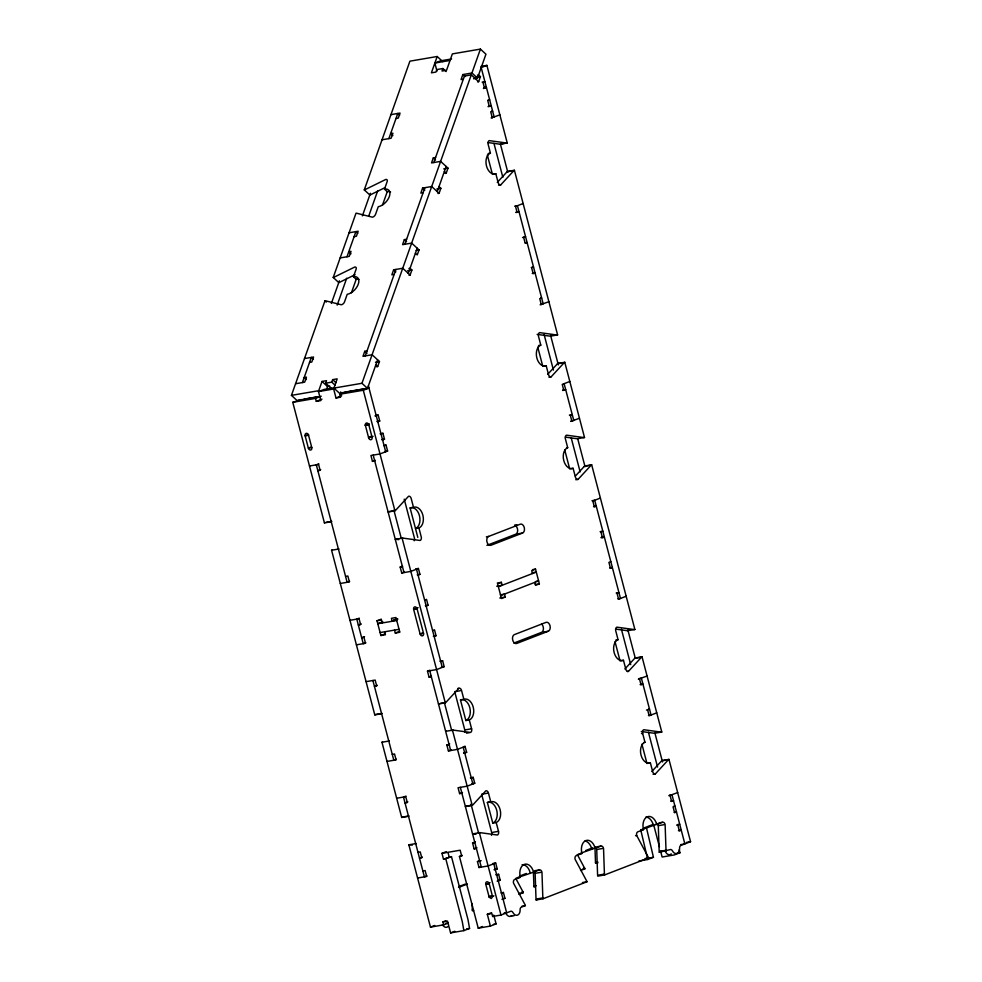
<?xml version="1.0" encoding="UTF-8"?>
<svg xmlns="http://www.w3.org/2000/svg" width="982" height="982" viewBox="0 0 982 982"><rect width="100%" height="100%" fill="white"/><g stroke="black" fill="none" stroke-linecap="round" stroke-linejoin="round"><path stroke-width="1.47" d="M319.96 396.519L296.981 400.46L291.445 395.365L324.956 300.836A3.069 1.768 -47.3 0 1 325.57 300.823L341.355 304.776A3.056 1.755 -47.3 0 0 344.522 301.879L347.198 294.33A10.716 6.15 -47.3 0 0 358.283 284.154A10.716 6.15 -47.3 0 0 353.446 276.715L356.122 269.166A3.056 1.755 -47.3 0 0 354.735 267.043L333.917 277.268A3.069 1.768 -47.3 0 1 333.229 277.476L338.753 282.57A3.069 1.768 -47.3 0 0 339.453 282.362L355.054 274.69M333.229 277.476L356 213.229A3.069 1.768 -47.3 0 1 356.613 213.229L372.411 217.182A3.056 1.755 -47.3 0 0 375.578 214.272L378.254 206.723A10.716 6.15 -47.3 0 0 389.338 196.56A10.716 6.15 -47.3 0 0 384.49 189.121L387.166 181.572A3.056 1.755 -47.3 0 0 385.791 179.448L364.973 189.661A3.069 1.768 -47.4 0 1 364.273 189.882M302.395 382.563L311.306 357.411L313.418 359.351M346.977 256.768L355.901 231.605L357.743 233.311M388.86 138.609L397.784 113.458L399.625 115.152M331.364 303.438L339.391 280.803M362.395 215.88L370.41 193.258M337.182 305.107L346.707 278.213M368.716 216.126L377.739 190.68M351.409 292.808L356.208 279.269L353.446 276.715M382.452 205.213L387.252 191.662L384.49 189.121M331.204 388.283L325.68 383.189L326.564 380.672L322.022 381.446L318.745 390.689L291.445 395.365M442.722 61.596L437.199 56.502L431.393 72.852L435.947 72.079L436.843 69.562L442.907 68.519L446.221 71.576M326.613 389.179L327.546 386.54L329.829 386.147M325.68 383.189L331.744 382.145L332.64 379.629L337.182 378.856L333.905 388.099L339.441 393.193L367.489 388.393L377.604 359.866M442.907 68.519L442.01 71.035L446.565 70.262L452.358 53.9L480.419 49.1L485.943 54.194L477.473 78.094L473.57 78.769M367.035 350.905L364.752 351.298L362.972 356.331L372.092 354.735L379.457 361.523L377.677 366.556L376.536 366.752M408.917 268.516L410.046 268.319L411.888 270.013L410.108 275.046L402.743 268.258L393.635 269.817L391.855 274.85L394.126 274.457M406.622 239.227L404.339 239.62L402.559 244.653L411.654 243.094L419.032 249.894L417.24 254.915L415.398 253.221M439.015 186.592L440.857 188.286L439.077 193.319L431.712 186.531L422.604 188.078L420.824 193.11L423.095 192.73M435.578 157.501L433.308 157.893L431.528 162.926L440.623 161.367L448.001 168.155L446.209 173.188L445.079 173.384M477.473 78.094L471.949 72.999L462.841 74.558L461.061 79.591L463.332 79.198M365.267 355.901L395.918 269.424M404.83 244.26L424.887 187.697M433.798 162.533L464.449 76.056L471.274 74.89L478.651 81.678L480.431 76.645L478.59 74.951L477.448 75.148M333.905 388.099L361.965 383.287L471.274 74.89M471.949 72.999L480.419 49.1M408.267 273.352L417.19 248.188M437.236 191.625L446.147 166.461M497.26 182.419L507.068 171.776A3.056 2.013 80.3 0 1 507.584 171.445L514.408 170.267L557.604 334.923L550.779 336.09A3.069 2.013 80.3 0 1 550.202 336.175L537.129 334.383M498.537 185.193L500.82 184.8L513.893 170.61A3.056 2.013 80.3 0 1 514.408 170.267M547.637 374.412L557.445 363.77A3.056 2.013 80.3 0 1 557.948 363.438L564.773 362.272L584.511 437.481L577.686 438.647A3.069 2.013 80.3 0 1 577.109 438.733L565.485 437.137M548.913 377.186L551.184 376.793L564.269 362.603A3.056 2.013 80.3 0 1 564.773 362.272M575.354 476.086L584.351 466.327A3.056 2.013 80.3 0 1 584.855 465.996L591.68 464.83L634.875 629.474L628.05 630.64A3.056 2.013 80.3 0 1 627.473 630.726L615.861 629.131M575.82 479.744L578.091 479.351L591.176 465.161A3.056 2.013 80.3 0 1 591.68 464.83M471.581 805.24L465.885 806.21A3.056 2.013 80.3 0 1 465.382 806.541L472.207 805.375L452.469 730.166A3.056 2.013 80.3 0 1 453.046 730.08L470.476 732.474A3.056 2.013 80.3 0 0 471.606 728.791L469.286 719.953A10.716 7.034 80.3 0 0 473.214 707.077A10.716 7.034 80.3 0 0 463.872 699.331L461.552 690.493A3.056 2.013 80.3 0 0 458.889 688.284L445.816 702.486A3.056 2.013 80.3 0 1 445.3 702.817L438.475 703.984A3.056 2.013 80.3 0 0 438.991 703.652M624.908 668.975L634.716 658.321A3.056 2.013 80.3 0 1 635.231 657.989L642.044 656.823L661.782 732.032L654.957 733.198A3.056 2.013 80.3 0 1 654.38 733.284L641.307 731.492M627.326 671.541L628.455 671.357L641.541 657.154A3.056 2.013 80.3 0 1 642.044 656.823M651.815 771.521L661.623 760.878A3.056 2.013 80.3 0 1 662.126 760.547L668.951 759.381L690.555 841.697L680.87 845.453A3.056 2.013 80.3 0 0 679.593 848.104A6.125 4.014 80.3 0 1 677.052 853.419A6.125 4.014 80.3 0 1 672.449 850.866A3.056 2.013 80.3 0 0 670.141 849.602L659.315 852.315A3.056 2.001 80.3 0 1 659.18 851.443L658.296 825.666A3.056 2.013 80.3 0 0 656.381 823.395M653.091 774.295L655.362 773.902L668.447 759.712A3.056 2.013 80.3 0 1 668.951 759.381M384.809 187.734L370.496 194.755A3.069 1.768 -47.3 0 1 369.809 194.976L364.285 189.882L409.899 61.166L437.199 56.502M436.978 71.158L434.854 63.044L440.537 60.847L451.573 58.957M488.214 142.586L499.838 144.182A3.069 2.013 80.3 0 0 500.403 144.096L507.228 142.93L486.888 65.377L481.205 67.574L494.179 117.054L491.577 117.496M484.433 87.496L485.845 86.944M483.414 88.527L486.458 87.594L483.893 88.036M488.189 106.694L491.221 105.761L488.373 106.252M491.147 117.987L499.863 114.857M523.124 203.507L515.538 206.441L517.084 212.333L515.955 212.529M517.084 212.333L518.987 211.596L516.139 212.087M522.522 237.558L525.554 236.637L524.413 236.834M540.161 304.813L548.889 301.695M321.212 396.212L315.529 398.41L316.302 401.356L320.844 400.57L318.487 391.585L324.17 389.388L334.85 387.657M331.499 521.589A3.081 2.025 80.3 0 1 331.241 521.724L324.416 522.89L292.771 402.301L301.302 399.613M316.302 401.356L321.986 399.158M339.784 394.248L345.48 392.051L368.987 388.025L363.291 390.235L339.784 394.248L340.558 397.194L336.016 397.98L333.659 388.995L318.487 391.585M336.016 397.98L341.699 395.783M308.557 434.523L305.144 435.836L308.36 448.111A2.295 1.718 68.8 0 0 310.643 450.026A2.295 1.718 68.8 0 0 311.773 447.534L308.557 435.259A2.295 1.718 68.8 0 0 306.261 433.344A2.295 1.718 68.8 0 0 305.144 435.836L308.557 435.259M377.825 421.757L379.727 421.02L378.18 415.128L375.149 416.061M365.316 425.12L368.729 424.543L372.055 437.211A2.295 1.718 68.8 0 1 370.926 439.715A2.295 1.718 68.8 0 1 368.643 437.8L365.316 425.12L369.109 423.659M366.838 424.973L368.262 424.42M310.631 447.227L308.36 448.111L311.773 447.534M371.061 436.413L368.532 437.395L373.086 436.376M368.643 437.8L371.491 436.695M381.053 434.032L382.943 433.295L384.49 439.187L382.599 439.924M318.843 463.86L316.314 464.842L347.125 582.301L349.653 581.319M320.709 469.629L317.861 470.734L320.132 470.341L318.585 464.449L309.49 466.008M384.146 445.853L386.049 445.116L387.595 451.008L380.009 453.942L370.914 455.501L372.46 461.393L374.731 461M569.806 381.47L562.232 384.404L563.778 390.284L562.637 390.48M372.46 461.393L375.296 460.288M563.778 390.284L565.669 389.559L562.821 390.038M570.751 421.413L579.466 418.283M418.062 575.096L419.952 574.36L418.406 568.468L410.82 571.401L401.724 572.96L400.177 567.068L402.546 566.148M488.655 536.418L520.251 524.204A4.591 3.02 80.3 0 1 524.253 527.518A4.591 3.02 80.3 0 1 522.571 533.03L490.975 545.255A4.591 3.02 80.3 0 1 486.974 541.941A4.591 3.02 80.3 0 1 488.655 536.418L486.385 536.81M401.724 572.96L404.093 572.04M600.395 498.058L592.821 500.992L594.368 506.884L596.258 506.147L593.533 506.614M486.9 545.366L515.746 534.208A4.591 3.02 80.3 0 0 517.637 529.998A4.591 3.02 80.3 0 0 515.169 525.48M359.314 618.144L356.785 619.126L363.23 643.664L365.758 642.694M361.18 623.914L358.332 625.006L360.615 624.626L359.068 618.734L349.96 620.293M424.629 600.125L426.519 599.388L428.066 605.28L426.176 606.017M384.662 631.794L385.435 634.74L380.881 635.514L377.014 620.784L381.286 619.139M418.087 607.674L413.655 609.392L420.1 633.93A2.295 1.731 68.9 0 0 422.383 635.845A2.295 1.731 68.9 0 0 423.524 633.341L417.068 608.803A2.295 1.706 68.8 0 0 414.785 606.888A2.295 1.706 68.8 0 0 413.668 609.38L417.068 608.803M382.845 621.778L377.788 623.73L396.74 620.489M603.807 536.565L600.959 537.657L604.372 537.08L602.482 537.805L600.935 531.925L602.825 531.188L600.1 531.655M496.708 586.205L502.17 585.272L501.397 582.326L497.604 583.787L501.471 598.517L505.251 597.056L504.478 594.11L500.39 594.81M534.809 582.375L535.583 585.321L539.376 583.848L535.521 569.118L531.728 570.591L532.502 573.537M364.531 636.68L361.683 637.772L363.954 637.392L365.5 643.284L356.405 644.83M498.353 586.745L536.27 572.076L532.367 572.739M380.881 635.514L385.14 633.869M394.518 630.1L395.292 633.046L399.551 631.401M500.673 595.571L538.59 580.902L535.988 581.356M422.628 632.96L420.1 633.93L423.512 633.353M432.608 630.567L434.51 629.83L436.045 635.722L434.154 636.459M610.816 561.618L608.914 562.355L610.46 568.247L612.351 567.51L609.626 567.977M377.272 685.276L374.437 686.381L376.707 685.988L375.161 680.096L366.065 681.655M440.722 661.487L442.624 660.763L444.159 666.655L436.585 669.589L427.477 671.136L429.024 677.028L431.307 676.647M427.477 671.136L429.846 670.227M626.16 596.246L618.574 599.18L617.027 593.288L618.93 592.551L616.193 593.018M513.856 643.087L541.499 632.383A4.591 3.02 80.3 0 0 543.414 628.64A4.591 3.02 80.3 0 0 541.536 624.061M429.024 677.028L431.393 676.119M548.324 631.217L516.728 643.443A4.591 3.02 80.3 0 1 512.727 640.129A4.591 3.02 80.3 0 1 514.408 634.605L546.004 622.379A4.591 3.02 80.3 0 1 550.006 625.706A4.591 3.02 80.3 0 1 548.324 631.217L543.783 632.003M396.347 759.282L393.819 760.264L372.89 680.489M463.602 753.243L466.634 752.31L465.087 746.418L457.514 749.352L448.406 750.911L446.859 745.019L449.707 743.926M448.406 750.911L451.254 749.818M638.361 679.139L647.089 676.021M406.008 796.095L403.479 797.077L424.408 876.852L426.937 875.87M407.861 801.864L405.026 802.969L407.297 802.576L405.75 796.684L396.654 798.243M471.311 778.088L473.201 777.351L474.748 783.243L467.174 786.177L458.066 787.736L459.613 793.628L461.896 793.235M646.475 710.072L649.507 709.139L648.378 709.335M656.749 712.834L649.163 715.768L647.617 709.876M459.613 793.628L462.461 792.523M422.358 857.102L419.51 858.194L421.781 857.814L420.235 851.922L417.964 852.302M416.258 843.538L408.856 844.79L430.46 927.118L443.729 924.848L442.956 921.902L447.51 921.116L450.591 932.9L463.86 930.629L469.556 928.432L467.96 919.471L451.475 856.635L443.508 859.225L441.961 853.333L446.233 851.676M476.38 848.46L474.11 848.853L472.563 842.961L475.398 841.856M443.508 859.225L451.475 856.635M474.11 848.853L476.945 847.748M493.774 915.052L496.094 923.89L490.399 926.087L478.234 928.174L459.441 856.488L462.277 855.396M494.192 869.831L497.223 868.91L495.677 863.018L488.103 865.952L478.995 867.511L477.448 861.619L479.817 860.698M481.143 860.674L477.448 861.619M478.995 867.511L481.364 866.59M668.951 795.739L677.678 792.609M458.913 886.562L465.235 884.107M458.545 887.446L467.383 884.021M496.745 875.048L498.647 874.311L500.194 880.203L498.291 880.928M490.043 882.646L485.783 884.303L489.22 897.29L491.282 898.493L492.571 896.713L489.196 883.714A2.295 1.731 68.6 0 0 486.912 881.799A2.295 1.731 68.6 0 0 485.771 884.303L489.196 883.714M520.153 875.87L526.303 873.489M585.837 850.461L592.821 847.761M644.536 827.752L648.783 826.108M649.47 825.837L653.165 824.414M533.607 872.139L516.925 877.859L520.337 877.27A10.716 7.034 80.3 0 1 524.265 864.393A10.716 7.034 80.3 0 1 533.607 872.139L539.29 869.942A3.056 2.013 80.3 0 1 541.966 872.151L542.837 897.916A3.056 2.013 80.3 0 0 542.985 898.788L536.16 899.954A3.056 2.013 80.3 0 1 536.012 899.082L535.141 873.317A3.056 2.013 80.3 0 0 534.036 871.451M580.718 853.174L600.874 846.116A3.056 2.013 80.3 0 1 603.537 848.325L604.421 874.09A3.056 2.013 80.3 0 0 604.568 874.962L597.743 876.14A3.056 2.013 80.3 0 1 597.596 875.257L596.725 849.491A3.056 2.013 80.3 0 0 595.62 847.626M641.197 829.778L662.457 822.29A3.056 2.013 80.3 0 1 665.121 824.499L666.005 850.265A3.056 2.001 80.3 0 0 666.14 851.149M520.337 877.27L514.654 879.467A3.056 2.013 80.3 0 0 513.525 883.149L525.088 904.79A3.056 2.013 80.3 0 1 525.382 905.6L521.381 907.147A3.056 2.013 80.3 0 0 520.116 909.798A6.125 4.014 80.3 0 1 517.575 915.114A6.125 4.014 80.3 0 1 512.96 912.573A3.056 2.013 80.3 0 0 510.665 911.296L500.98 915.04L492.633 916.476L491.859 913.53L487.317 914.303L490.399 926.087M595.19 848.313A10.716 7.034 80.3 0 0 585.849 840.567A10.716 7.034 80.3 0 0 581.921 853.444L576.225 855.653A3.056 2.013 80.3 0 0 575.108 859.324L586.659 880.964A3.056 2.013 80.3 0 1 586.966 881.775L542.985 898.788M656.774 824.487A10.716 7.034 80.3 0 0 647.433 816.742A10.716 7.034 80.3 0 0 643.492 829.618L637.809 831.828A3.056 2.013 80.3 0 0 636.692 835.498L648.243 857.139A3.056 2.013 80.3 0 1 648.55 857.949L604.568 874.962M489.097 896.934L491.945 895.842M492.51 896.357L493.934 895.805M501.495 893.215L503.41 892.478L504.957 898.358L501.925 899.291M676.684 825.187L679.716 824.266M442.956 921.902L445.803 920.797M430.46 927.118L434.719 925.461M595.043 849.455L595.485 862.343A3.056 2.013 80.3 0 0 595.632 863.215L596.626 862.822M519.012 894.32L523.271 892.675A3.056 2.013 80.3 0 0 522.976 891.865L515.746 878.338M580.595 870.506L584.855 868.849A3.056 2.013 80.3 0 0 584.548 868.039L577.33 854.524M443.729 924.848L447.988 923.19M487.317 914.303L491.577 912.659M450.591 932.9L454.862 931.255M492.633 916.476L494.056 915.924M536.16 899.954L538.995 898.861M659.315 852.315L660.321 851.922M661.316 851.541L663.316 850.768M638.914 861.005L647.752 859.483L653.447 857.286L646.475 827.863M478.234 928.174L482.506 926.517M679.213 849.798L679.986 852.744L674.29 854.941L662.126 857.028L660.591 851.173M434.854 63.044L450.014 60.454M481.008 66.383L486.888 65.377M476.172 77.382L480.431 76.645M477.51 81.874L478.651 81.678M482.174 82.169L484.912 81.702L483.009 82.439L484.556 88.331M390.959 114.624L400.055 113.065L398.275 118.098L395.992 118.491M487.968 100.164L489.674 99.869L487.772 100.606L489.318 106.498M491.491 111.359L492.633 111.162L490.742 111.899L492.289 117.791M382.035 139.788L391.131 138.229L392.923 133.196L390.64 133.577L392.849 135.614M500.967 143.986L506.663 143.016A3.069 2.013 80.3 0 0 507.228 142.93M488.152 153.523L490.423 153.131L487.993 143.753A3.056 2.013 80.3 0 1 489.22 140.622L506.663 143.016M443.729 168.892L448.001 168.155M507.068 171.776L512.764 170.794M500.82 184.8A3.056 2.013 80.3 0 1 498.144 182.591L495.836 173.753L492.424 174.342L487.379 155.156M436.88 188.974L440.857 188.286M437.935 193.515L439.077 193.319M349.076 232.783L358.172 231.224L356.392 236.257L354.121 236.637M514.703 206.171L517.44 205.704L543.193 303.892L540.591 304.334M340.153 257.935L349.261 256.376L351.04 251.343L348.77 251.736L350.979 253.773M416.184 250.373L419.032 249.894M525.395 242.812L527.101 242.529L525.198 243.254L523.652 237.362M407.628 270.75L411.888 270.013M408.978 275.242L410.108 275.046M531.262 267.46L533.533 267.067L531.643 267.804L533.189 273.696L535.08 272.959L532.244 273.45M540.517 298.197L541.647 298L539.756 298.737L541.303 304.629M304.481 358.577L313.589 357.018L311.797 362.051L309.526 362.444M375.48 362.211L379.457 361.523M295.57 383.741L304.666 382.182L306.458 377.149L304.175 377.53L306.384 379.568M538.517 345.517L540.787 345.136L538.369 335.746A3.056 2.013 80.3 0 1 539.597 332.616L557.027 335.009A3.069 2.013 80.3 0 0 557.604 334.923M304.15 399.122L318.364 396.691M292.771 402.301L315.529 398.41M551.184 376.793A3.056 2.013 80.3 0 1 548.521 374.584L546.201 365.746L542.788 366.335L537.768 347.186M557.445 363.77L563.128 362.8M375.333 415.619L378.18 415.128M376.879 421.511L379.727 421.02M380.095 433.786L382.943 433.295M381.642 439.666L384.49 439.187M384.907 445.312L386.049 445.116M569.4 415.079L572.236 414.588L570.346 415.325L571.892 421.217M384.748 451.499L387.595 451.008M571.18 420.934L573.783 420.48L564.122 383.667M566.553 447.878L567.694 447.694L565.264 438.303A3.056 2.013 80.3 0 1 566.504 435.173L583.934 437.567A3.069 2.013 80.3 0 0 584.511 437.481M584.351 466.327L590.035 465.358M578.091 479.351A3.056 2.013 80.3 0 1 575.427 477.142L573.107 468.304L569.695 468.893L564.675 449.744M326.061 522.363L331.744 521.393M394.298 510.689L388.614 511.659A3.056 2.013 80.3 0 1 388.111 511.99L394.936 510.824A3.056 2.013 80.3 0 0 395.439 510.493L408.524 496.291A3.056 2.013 80.3 0 1 411.188 498.5L413.508 507.338A10.716 7.034 80.3 0 1 422.849 515.084A10.716 7.034 80.3 0 1 418.921 527.96L421.339 537.338A3.056 2.013 80.3 0 1 420.112 540.468L402.681 538.075A3.069 2.013 80.3 0 0 402.104 538.161L445.3 702.817M417.816 537.375L410.095 507.927L413.508 507.338M418.921 527.96L415.509 528.537A10.716 7.034 80.3 0 0 419.437 515.66A10.716 7.034 80.3 0 0 410.095 507.927M591.986 500.722L594.711 500.255L620.464 598.443L617.874 598.885M382.121 713.386A3.056 2.013 80.3 0 1 381.605 713.718L374.78 714.884L331.585 550.239L338.409 549.073A3.081 2.025 80.3 0 1 338.986 548.987M402.681 538.075L395.28 539.339A3.069 2.013 80.3 0 1 395.856 539.253L398.766 539.646M514.568 525.174L516.839 524.781M518.017 533.815L522.571 533.03M345.578 576.409L347.861 576.017L349.408 581.909L340.3 583.468M400.177 567.068L402.448 566.675M415.681 568.934L418.406 568.468M417.227 574.826L419.952 574.36M532.784 569.585L535.521 569.118M497.297 583.026L501.397 582.326M535.288 584.548L539.376 583.848M425.341 605.747L428.066 605.28M499.801 597.989L505.251 597.056M377.014 620.784L381.568 620.01L382.342 622.956M393.659 619.789L397.882 619.065L392.199 621.262L391.425 618.316L395.967 617.543L399.834 632.273L395.292 633.046M380.108 632.568L399.06 629.327M433.32 636.189L436.045 635.722M439.887 661.23L442.624 660.763M441.434 667.122L444.159 666.655M615.788 640.068L618.059 639.687L615.751 630.849A3.056 2.013 80.3 0 1 616.868 627.167L634.298 629.56A3.056 2.013 80.3 0 0 634.875 629.474M457.747 688.48L458.889 688.284M628.455 671.357A3.056 2.013 80.3 0 1 625.792 669.135L623.472 660.297L620.059 660.886L615.014 641.639M634.716 658.321L640.399 657.351M460.423 690.69L454.727 691.672L464.781 729.957A3.056 2.013 80.3 0 1 464.768 732.253M380.979 713.583L375.296 714.552A3.056 2.013 80.3 0 1 374.78 714.884M440.12 703.456L444.674 702.682M469.286 719.953L465.873 720.543L460.46 699.921L463.872 699.331M638.803 678.66L641.393 678.218L651.054 715.031L648.464 715.485M640.104 684.589L642.94 684.11L641.05 684.835L639.503 678.955M409.028 815.944A3.056 2.013 80.3 0 1 408.512 816.275L401.687 817.441L381.961 742.232L389.351 740.98A3.056 2.013 80.3 0 0 388.786 741.066M453.046 730.08L445.644 731.332A3.056 2.013 80.3 0 1 446.221 731.246M465.922 729.761L471.606 728.791M466.499 733.149L469.347 732.658M392.272 754.372L394.543 753.98L396.09 759.872L386.994 761.431M446.859 745.019L449.142 744.638M463.958 746.615L465.087 746.418M463.799 752.801L466.634 752.31M641.516 733.603L642.645 733.407A3.056 2.013 80.3 0 1 643.775 729.724L661.205 732.118A3.056 2.013 80.3 0 0 661.782 732.032M643.836 742.429L644.965 742.245L642.645 733.407M470.366 777.842L473.201 777.351M471.912 783.734L474.748 783.243M655.362 773.902A3.056 2.013 80.3 0 1 652.699 771.692L650.379 762.854L646.966 763.444L641.921 744.196M661.623 760.878L667.306 759.908M487.33 793.247L481.634 794.217L491.687 832.515A3.056 2.013 80.3 0 1 491.466 835.314M407.886 816.14L402.203 817.11A3.056 2.013 80.3 0 1 401.687 817.441M496.192 822.511L492.78 823.088L487.367 802.478L490.779 801.889A10.716 7.034 80.3 0 1 500.12 809.634A10.716 7.034 80.3 0 1 496.192 822.511L498.512 831.349A3.056 2.013 80.3 0 1 497.383 835.019L479.952 832.626A3.056 2.013 80.3 0 0 479.376 832.711L500.98 915.04M669.38 795.26L671.983 794.806L684.859 843.906L680.686 844.618M479.952 832.626L472.551 833.89A3.056 2.013 80.3 0 1 473.128 833.804L476.037 834.197M670.694 801.189L673.529 800.698L671.639 801.435L670.092 795.543M492.817 832.319L498.512 831.349M673.812 806.296L674.953 806.099L673.051 806.836L674.597 812.728L676.512 811.979L674.241 812.372M472.563 842.961L474.834 842.568M441.961 853.333L460.165 850.216L461.712 856.108L459.441 856.488M659.045 822.879L662.457 822.29M658.296 825.666L663.992 824.696M641.221 830.011L643.492 829.618M677.457 824.647L678.599 824.45M422.861 870.96L425.132 870.568L426.679 876.46L417.583 878.018M635.55 835.694L636.692 835.498M678.415 830.637L681.263 830.158L679.36 830.895L677.813 825.003M492.841 863.509L495.677 863.018M595.19 847.085L596.32 846.889M598.026 846.594L600.874 846.116M596.725 849.491L602.408 848.522M578.508 854.033L581.921 853.444M494.388 869.389L497.223 868.91M495.8 874.79L498.647 874.311M686.381 842.421L690.555 841.697M534.748 870.715L539.29 869.942M595.485 862.343L597.756 861.951M660.321 851.247L666.005 850.265M535.141 873.317L540.824 872.347M595.632 863.215L597.903 862.822M497.911 880.584L500.194 880.203M497.137 881.136L498.279 880.94M583.418 868.235L584.548 868.039M582.572 869.242L584.855 868.849M645.137 858.538L648.55 857.949M649.016 858.047L653.447 857.286M677.273 853.211L679.986 852.744M535.178 886.844L534.048 887.041A3.056 2.013 80.3 0 1 533.901 886.169L536.184 885.776M598.738 875.072L604.421 874.09M501.139 892.859L503.41 892.478M488.999 896.578L492.412 895.989M521.835 892.061L522.976 891.865M518.717 893.46L521 893.068M522.129 892.871L523.271 892.675M582.412 882.56L586.966 881.775M502.674 898.751L504.957 898.358M473.606 910.67L472.465 910.866A3.056 2.013 80.3 0 1 472.33 909.995L473.459 909.798M537.154 898.886L542.837 897.916M521.97 906.19L525.382 905.6M446.012 923.227L448.283 922.834M503.815 913.334L506.663 912.843L493.786 863.755M510.75 916.28L514.163 915.69M466.61 928.935L469.556 928.432M493.394 924.344L496.094 923.89M412.342 845.097L409.433 844.704A3.056 2.013 80.3 0 0 408.856 844.79M462.841 74.558L465.063 76.596M433.308 157.893L435.517 159.931M444.367 171.494L446.209 173.188M422.604 188.078L424.825 190.115M404.339 239.62L406.548 241.658M393.635 269.817L395.856 271.854M324.956 300.836L326.331 302.112M364.752 351.298L366.973 353.336M375.836 364.862L377.677 366.556M361.965 383.287L367.489 388.393M332.64 379.629L335.954 382.685M331.744 382.145L335.058 385.202M322.022 381.446L327.546 386.54M500.403 144.084L507.78 172.169M550.583 335.353L558.341 364.911M577.686 438.647L585.051 466.732M627.854 629.904L635.231 657.989M654.896 732.953L662.506 761.971M493.946 143.335L502.858 177.337M544.126 334.604L553.431 370.079M571.217 437.886L580.141 471.888M621.397 629.155L630.702 664.63M648.439 732.253L657.584 767.077M653.681 824.843L659.438 846.791M640.792 830.072L647.752 859.483M490.779 801.889L488.459 793.051A3.056 2.013 80.3 0 0 485.795 790.841L472.71 805.044A3.056 2.013 80.3 0 1 472.207 805.375M368.397 385.828L385.693 451.745M416.515 569.204L442.268 667.379M463.197 747.155L472.858 783.98M363.291 390.235L394.936 510.824M393.892 510.174L401.208 538.062M444.355 702.523L451.72 730.608M471.004 804.098L478.615 833.117M373.185 455.108L403.995 572.567M429.76 670.755L450.689 750.53M460.349 787.343L481.278 867.118M340.693 391.928L341.368 394.494M448.038 852.597L449.204 857.016M445.791 858.833L462.277 921.668L463.86 930.629M533.459 873.28L533.901 886.169M472.109 903.55L472.33 909.995M331.585 550.239A3.081 2.025 80.3 0 1 332.162 550.153M324.919 522.559A3.081 2.025 80.3 0 1 324.416 522.89M415.681 843.624A3.056 2.013 80.3 0 1 415.963 843.55M381.961 742.232A3.056 2.013 80.3 0 1 382.526 742.147M448.099 926.48A6.125 4.014 80.3 0 1 442.452 924.639M404.191 499.151A3.056 2.013 80.3 0 1 404.363 499.666L414.404 537.964A3.056 2.013 80.3 0 1 414.195 540.763M495.836 173.753A10.716 7.034 80.3 0 1 486.495 166.007A10.716 7.034 80.3 0 1 490.423 153.131M546.201 365.746A10.716 7.034 80.3 0 1 536.859 358.013A10.716 7.034 80.3 0 1 540.787 345.136M573.107 468.304A10.716 7.034 80.3 0 1 563.766 460.558A10.716 7.034 80.3 0 1 567.694 447.694M460.46 699.921A10.716 7.034 80.3 0 1 469.801 707.666A10.716 7.034 80.3 0 1 465.873 720.543M487.367 802.478A10.716 7.034 80.3 0 1 496.708 810.211A10.716 7.034 80.3 0 1 492.78 823.088M650.379 762.854A10.716 7.034 80.3 0 1 641.037 755.121A10.716 7.034 80.3 0 1 644.965 742.245M623.472 660.297A10.716 7.034 80.3 0 1 614.131 652.564A10.716 7.034 80.3 0 1 618.059 639.687M522.105 864.688A10.716 7.034 80.3 0 1 530.194 872.716M585.063 840.936A10.716 7.034 80.3 0 1 591.778 848.902M645.947 817.024A10.716 7.034 80.3 0 1 653.361 825.076M664.556 850.878A3.056 2.013 80.3 0 1 665.624 852.032A6.125 4.014 80.3 0 0 671.283 853.886M505.079 912.585A3.056 2.013 80.3 0 1 506.135 913.739A6.125 4.014 80.3 0 0 511.794 915.58M365.427 425.525A2.295 1.718 68.8 0 1 366.544 423.021A2.295 1.718 68.8 0 1 368.839 424.936M356.208 279.269A10.716 6.15 -47.3 0 1 358.921 279.379M387.252 191.662A10.716 6.15 -47.3 0 1 390.566 192.018"/></g></svg>
